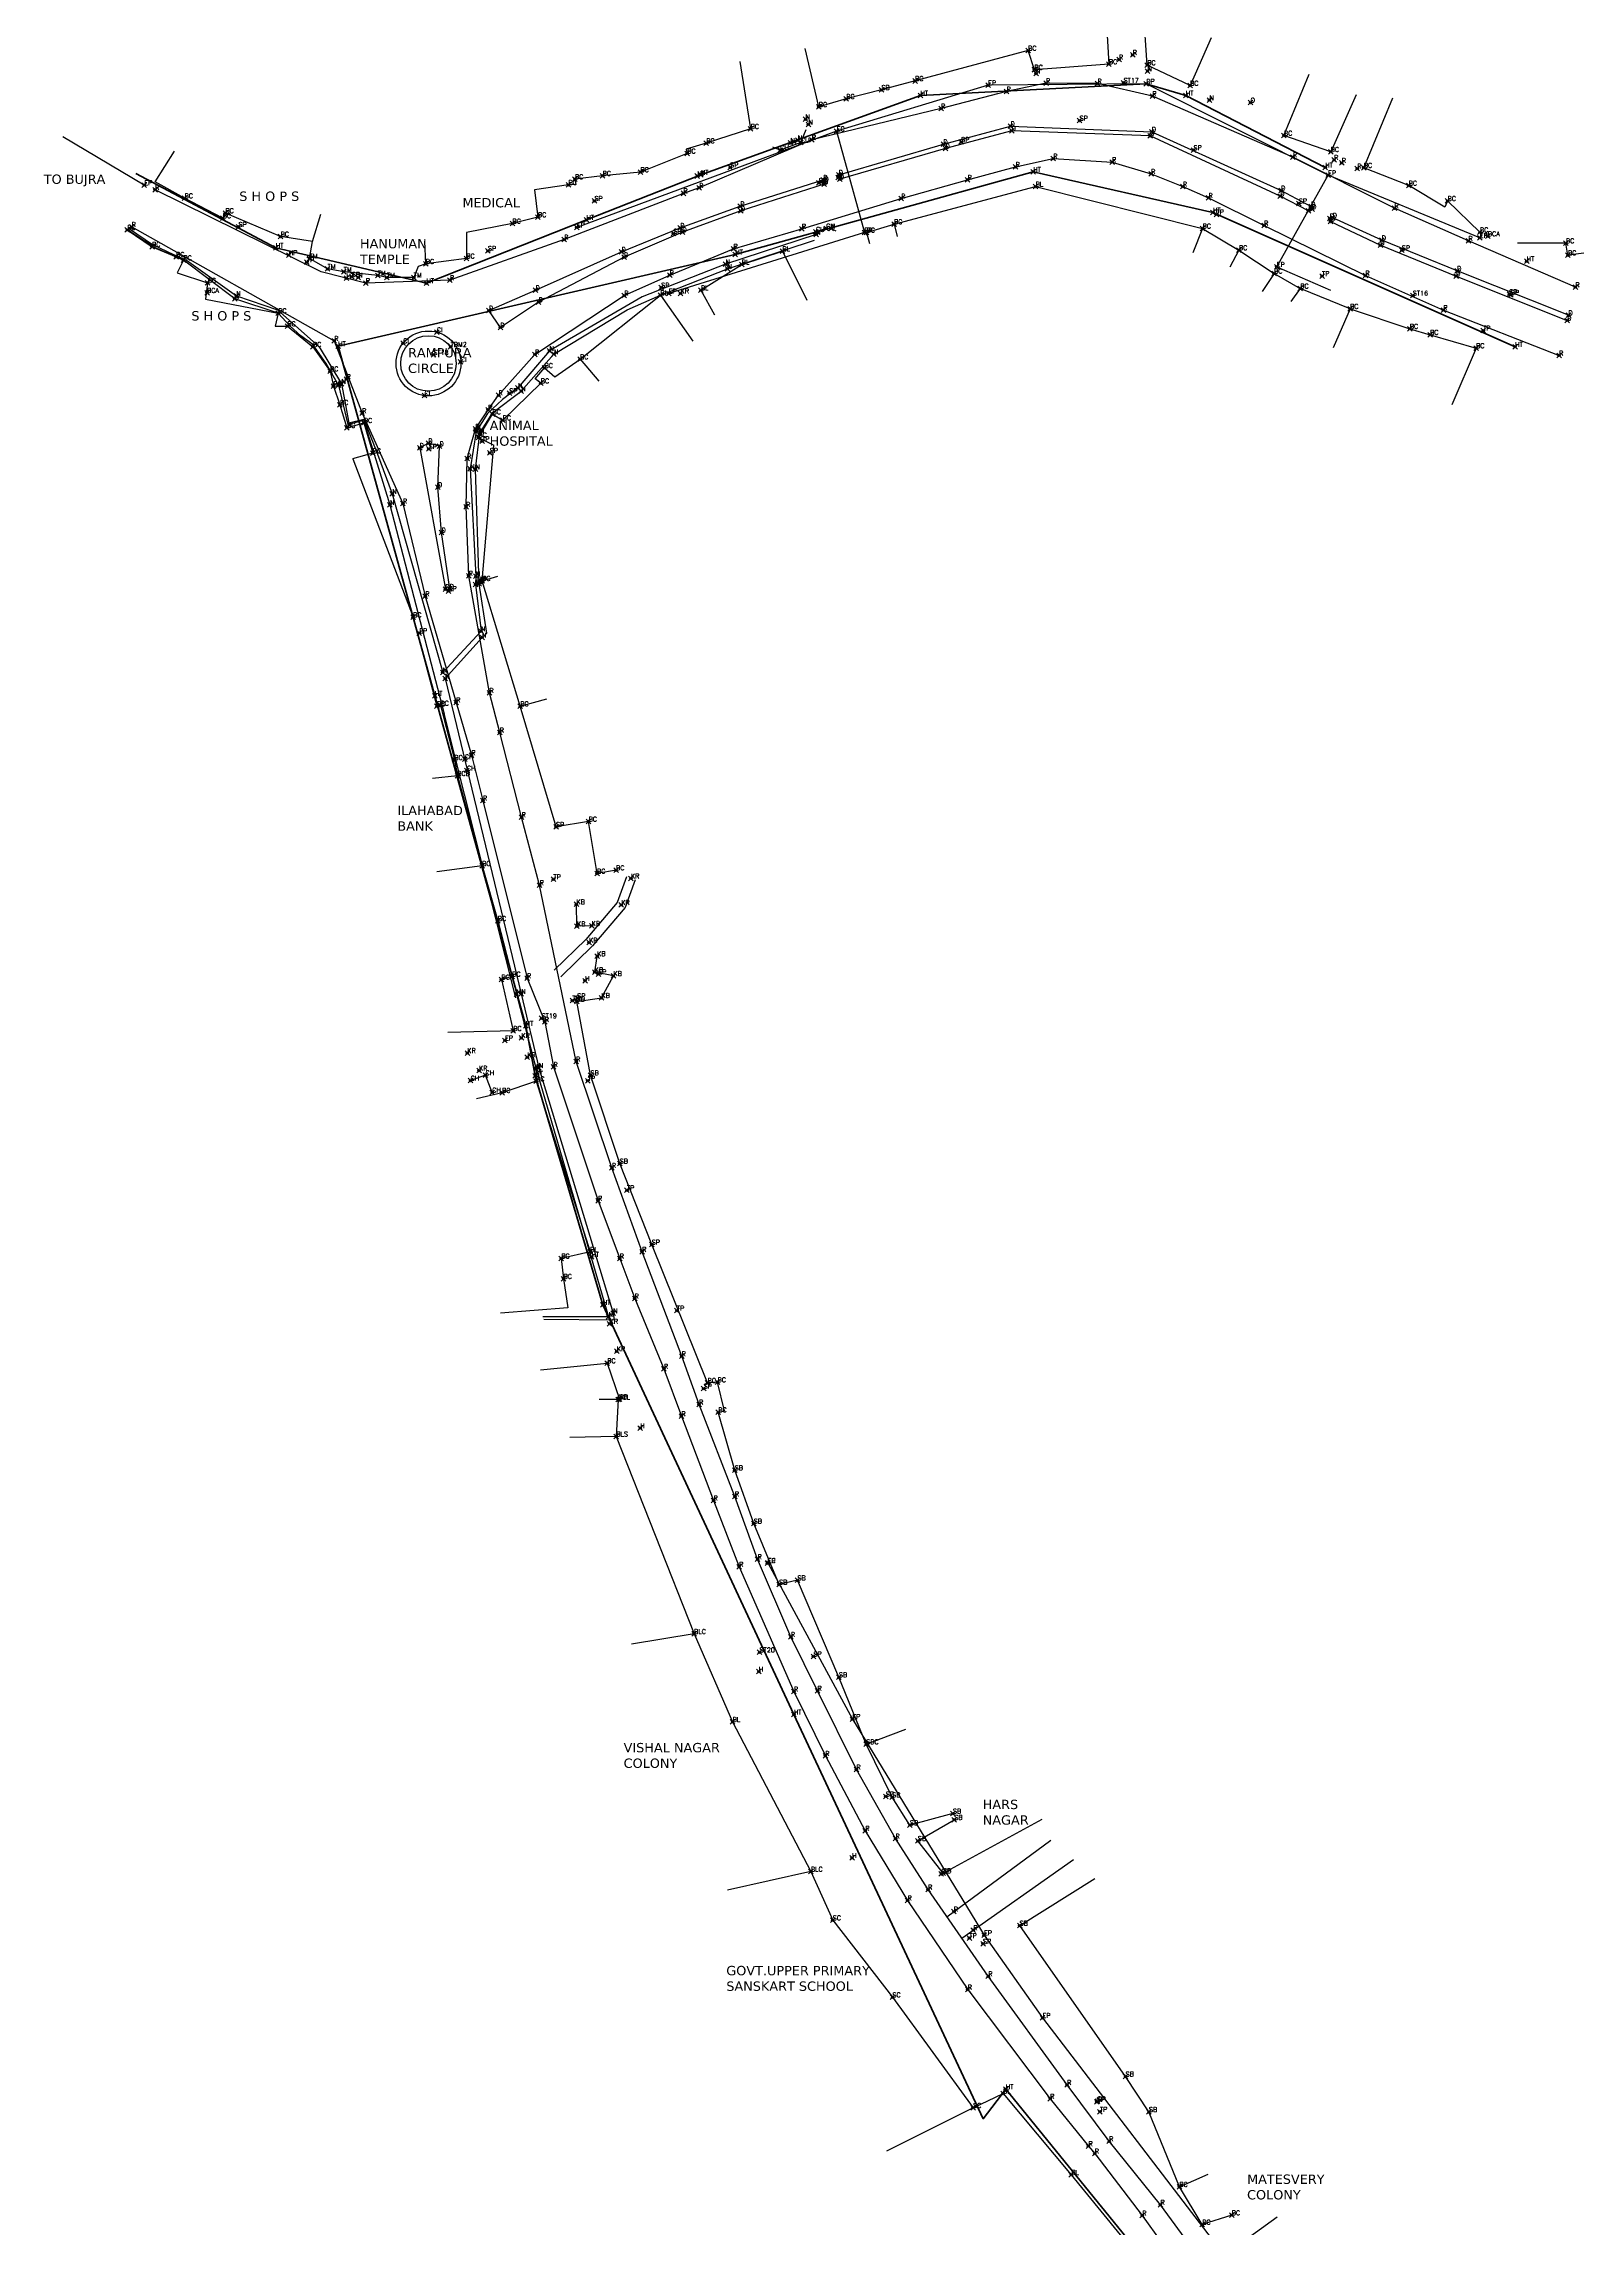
# Model space of a CAD drawing. Extents: x -8268 to 23638, y -6524 to 6806.
# Drawn here: x -2514.1 to -2185.1, y 5753.6 to 6221.4 of the extents above; entities that cross this region are included whole.
import ezdxf

# ---------------------------------------------------------------- set-up
doc = ezdxf.new("R2010")
doc.units = 0
doc.header["$MEASUREMENT"] = 0
doc.header["$PDMODE"] = 35
doc.header["$PDSIZE"] = 0.5
for name, pattern in [('ACAD_ISO14W100', [24, 12, -3, 0, -3, 0, -3, 0, -3]), ('DASHED', [0.75, 0.5, -0.25]), ('DOT2', [0.125, 0, -0.125])]:
    doc.linetypes.add(name, pattern=pattern)
for name, color, linetype in [('2', 1, 'Continuous'), ('Contour', 3, 'DOT2'), ('DP', 7, 'Continuous')]:
    doc.layers.add(name, color=color, linetype=linetype)
for name, color, linetype, lineweight in [('DIVIDER', 1, 'Continuous', 30), ('DRG', 6, 'Continuous', 30), ('EP', 5, 'Continuous', 30), ('H-T-LINE', 1, 'ACAD_ISO14W100', 40), ('KATCHA RASTA', 50, 'Continuous', 30), ('NALA', 4, 'Continuous', 30), ('ROAD', 9, 'Continuous', 30), ('S-B', 240, 'DASHED', 30), ('TEXT', 7, 'Continuous', 30)]:
    doc.layers.add(name, color=color, linetype=linetype, lineweight=lineweight)
doc.styles.get("Standard").update_dxf_attribs({"font": 'simplex.shx'})

msp = doc.modelspace()

# ---------------------------------------------------------------- linework, layer by layer
for p in [(-2303.32, 6219.975), (-2286.057, 6217.083), (-2283.875, 6218.043), (-2280.924, 6219.04), (-2327.534, 6213.458), (-2311.909, 6212.564), (-2301.992, 6215.881), (-2301.964, 6215.891), (-2301.644, 6215.051), (-2299.495, 6212.985), (-2288.471, 6212.888), (-2282.884, 6213.086), (-2282.884, 6213.086), (-2278.045, 6212.863), (-2277.819, 6216.868), (-2277.774, 6215.569), (-2268.654, 6212.466), (-2348.156, 6207.891), (-2342.27, 6209.607), (-2334.74, 6211.54), (-2326.39, 6210.365), (-2307.939, 6211.181), (-2276.729, 6210.232), (-2269.563, 6210.335), (-2264.509, 6209.379), (-2255.708, 6208.847), (-2362.746, 6203.226), (-2350.989, 6205.276), (-2350.362, 6204.169), (-2321.962, 6207.563), (-2307.091, 6203.8), (-2292.308, 6204.973), (-2372.23, 6200.116), (-2356.391, 6198.647), (-2354.224, 6200.215), (-2353.41, 6200.443), (-2352.651, 6200.786), (-2351.964, 6200.261), (-2349.649, 6200.887), (-2344.329, 6202.7), (-2321.465, 6199.912), (-2321.014, 6199.017), (-2317.648, 6200.398), (-2306.847, 6202.809), (-2277.224, 6201.714), (-2276.841, 6202.594), (-2267.917, 6198.678), (-2248.571, 6201.77), (-2238.549, 6198.298), (-2386.331, 6193.962), (-2376.304, 6197.948), (-2367.114, 6194.97), (-2306.005, 6195.042), (-2302.23, 6194.014), (-2297.936, 6196.838), (-2285.372, 6196.103), (-2276.996, 6193.587), (-2246.64, 6197.157), (-2239.719, 6194.957), (-2237.811, 6196.561), (-2236.174, 6195.921), (-2232.858, 6194.712), (-2231.471, 6194.89), (-2492.553, 6191.186), (-2490.244, 6190.17), (-2401.742, 6191.205), (-2400.361, 6192.451), (-2394.443, 6193.166), (-2377.135, 6189.402), (-2374.174, 6193.114), (-2373.752, 6190.588), (-2373.393, 6193.385), (-2348.135, 6191.637), (-2347.179, 6192.296), (-2347.032, 6191.334), (-2346.926, 6191.913), (-2343.977, 6192.776), (-2343.86, 6193.339), (-2343.63, 6192.406), (-2316.282, 6192.304), (-2301.721, 6190.854), (-2270.191, 6190.841), (-2249.169, 6190.028), (-2239.107, 6193.267), (-2221.856, 6191.063), (-2483.94, 6188.355), (-2475.186, 6185.189), (-2408.287, 6184.318), (-2396.172, 6187.786), (-2364.952, 6186.653), (-2364.846, 6185.627), (-2330.506, 6188.302), (-2264.703, 6188.448), (-2263.758, 6185.332), (-2263.002, 6184.904), (-2249.342, 6188.818), (-2245.378, 6187.241), (-2243.329, 6185.686), (-2242.739, 6186.552), (-2242.542, 6186.031), (-2224.889, 6186.224), (-2213.529, 6187.766), (-2496.204, 6181.56), (-2495.259, 6182.222), (-2475.753, 6184.078), (-2472.398, 6182.234), (-2463.368, 6180.147), (-2413.733, 6182.911), (-2399.97, 6182.112), (-2397.883, 6183.711), (-2379.258, 6180.771), (-2377.799, 6181.991), (-2377.333, 6181.095), (-2351.781, 6181.824), (-2348.752, 6181.172), (-2348.708, 6180.587), (-2346.566, 6181.9), (-2345.527, 6181.898), (-2338.385, 6181.023), (-2337.901, 6181.003), (-2332.044, 6182.833), (-2265.989, 6181.895), (-2252.814, 6182.523), (-2238.739, 6184.034), (-2238.595, 6183.362), (-2238.107, 6184.175), (-2206.643, 6179.889), (-2206.616, 6181.053), (-2204.911, 6180.222), (-2490.906, 6177.977), (-2485.752, 6175.792), (-2484.176, 6175.099), (-2464.399, 6177.723), (-2461.63, 6176.189), (-2457.182, 6175.444), (-2423.604, 6175.465), (-2418.98, 6177.081), (-2402.652, 6179.495), (-2390.372, 6176.89), (-2389.826, 6175.705), (-2366.407, 6177.547), (-2366.022, 6176.338), (-2355.925, 6176.991), (-2258.21, 6177.26), (-2227.914, 6178.296), (-2227.623, 6179.364), (-2223.313, 6177.201), (-2209.053, 6179.215), (-2196.594, 6174.87), (-2188.201, 6178.72), (-2187.759, 6176.128), (-2479.003, 6170.247), (-2457.766, 6174.64), (-2453.33, 6173.219), (-2449.871, 6172.625), (-2449.27, 6171.213), (-2448.122, 6171.533), (-2446.75, 6171.392), (-2445.122, 6170.19), (-2442.588, 6171.817), (-2440.597, 6171.375), (-2434.876, 6171.365), (-2432.287, 6174.304), (-2427.127, 6170.834), (-2380.063, 6171.886), (-2368.109, 6174.206), (-2367.716, 6173.24), (-2364.654, 6174.166), (-2250.674, 6172.238), (-2250.107, 6173.665), (-2240.404, 6171.688), (-2231.112, 6171.791), (-2211.701, 6171.685), (-2211.471, 6172.791), (-2479.119, 6168.117), (-2473.204, 6166.824), (-2472.841, 6167.442), (-2432.143, 6170.133), (-2408.789, 6168.691), (-2408.132, 6166.115), (-2389.793, 6167.511), (-2382.06, 6167.561), (-2381.888, 6169.246), (-2380.278, 6167.956), (-2377.725, 6167.986), (-2373.384, 6168.651), (-2245.078, 6169.039), (-2220.95, 6167.519), (-2220.95, 6167.519), (-2200.303, 6167.792), (-2199.96, 6167.668), (-2186.155, 6169.315), (-2463.861, 6163.741), (-2461.926, 6160.98), (-2418.778, 6164.306), (-2234.393, 6164.697), (-2214.431, 6164.403), (-2187.911, 6162.192), (-2187.636, 6163.281), (-2456.445, 6156.532), (-2451.88, 6157.824), (-2451.061, 6156.681), (-2437.152, 6157.302), (-2429.906, 6159.68), (-2426.983, 6156.523), (-2416.312, 6160.679), (-2221.627, 6160.418), (-2217.272, 6159.122), (-2207.418, 6156.268), (-2205.91, 6160.006), (-2199.068, 6156.538), (-2430.664, 6154.844), (-2424.823, 6153.304), (-2408.935, 6154.923), (-2406.873, 6152.008), (-2405.804, 6155.676), (-2404.849, 6154.964), (-2399.265, 6153.855), (-2189.653, 6154.682), (-2452.785, 6151.293), (-2452.077, 6148.114), (-2451.011, 6148.336), (-2450.338, 6148.616), (-2449.278, 6149.637), (-2412.575, 6147.742), (-2411.836, 6147.067), (-2407.679, 6148.728), (-2450.658, 6144.092), (-2445.904, 6142.304), (-2432.573, 6146.084), (-2418.955, 6143.068), (-2416.709, 6146.15), (-2414.393, 6146.584), (-2449.17, 6139.204), (-2445.551, 6140.263), (-2421.667, 6138.958), (-2421.512, 6138.424), (-2420.704, 6138.041), (-2418.011, 6142.078), (-2415.818, 6140.798), (-2443.647, 6133.753), (-2433.585, 6134.87), (-2431.741, 6135.877), (-2431.657, 6134.664), (-2429.345, 6135.273), (-2421.027, 6137.141), (-2420.235, 6136.314), (-2418.585, 6133.81), (-2423.429, 6132.615), (-2422.792, 6130.394), (-2421.659, 6130.318), (-2439.469, 6125.045), (-2429.682, 6126.51), (-2439.957, 6122.728), (-2437.177, 6122.959), (-2423.649, 6122.26), (-2428.909, 6116.796), (-2427.154, 6104.704), (-2423.106, 6107.516), (-2421.636, 6105.665), (-2421.567, 6107.397), (-2420.884, 6105.81), (-2420.742, 6106.182), (-2420.216, 6106.453), (-2432.395, 6103.13), (-2428.081, 6104.616), (-2427.443, 6104.242), (-2435.009, 6098.622), (-2420.469, 6095.618), (-2433.688, 6095.218), (-2420.254, 6094.3), (-2428.659, 6086.805), (-2430.353, 6081.771), (-2428.137, 6085.47), (-2418.653, 6082.438), (-2429.897, 6079.563), (-2429.162, 6079.71), (-2425.788, 6080.391), (-2412.06, 6079.562), (-2416.45, 6073.946), (-2426.172, 6068.062), (-2423.921, 6068.233), (-2422.536, 6069.103), (-2425.531, 6064.661), (-2423.477, 6065.81), (-2420.042, 6059.359), (-2411.786, 6055.832), (-2404.402, 6053.718), (-2397.423, 6054.884), (-2420.218, 6045.372), (-2391.553, 6044.454), (-2407.916, 6041.264), (-2404.96, 6042.512), (-2395.622, 6043.725), (-2388.379, 6042.705), (-2400.042, 6037.16), (-2390.453, 6037.007), (-2416.879, 6033.579), (-2399.917, 6032.446), (-2396.774, 6032.542), (-2397.32, 6028.937), (-2395.595, 6026.056), (-2416.087, 6021.043), (-2413.79, 6021.696), (-2410.615, 6021.341), (-2398.185, 6020.782), (-2396.133, 6022.644), (-2395.343, 6022.195), (-2392.112, 6021.798), (-2412.894, 6017.875), (-2411.835, 6017.99), (-2400.894, 6016.518), (-2399.946, 6016.334), (-2399.852, 6017.015), (-2394.666, 6017.112), (-2410.905, 6011.125), (-2407.494, 6012.751), (-2406.818, 6011.99), (-2415.334, 6008.011), (-2413.548, 6010.048), (-2411.81, 6008.548), (-2423.392, 6005.307), (-2410.561, 6004.394), (-2408.664, 6001.878), (-2408.108, 6002.16), (-2404.935, 6002.356), (-2400.089, 6003.487), (-2422.683, 5999.403), (-2420.889, 6001.526), (-2419.496, 6000.564), (-2408.839, 6000.395), (-2408.666, 5999.245), (-2397.602, 5999.359), (-2397.013, 6000.554), (-2418.059, 5996.881), (-2415.971, 5996.808), (-2392.448, 5980.698), (-2390.768, 5981.649), (-2395.415, 5973.669), (-2389.238, 5975.929), (-2403.274, 5961.319), (-2397.094, 5962.727), (-2396.793, 5961.648), (-2390.765, 5961.29), (-2385.986, 5962.762), (-2383.909, 5964.278), (-2402.805, 5956.969), (-2394.38, 5951.363), (-2387.565, 5952.742), (-2393.147, 5948.822), (-2392.933, 5947.328), (-2392.174, 5949.583), (-2378.511, 5950.16), (-2391.401, 5941.455), (-2393.445, 5938.915), (-2381.306, 5937.686), (-2377.497, 5940.395), (-2372.797, 5933.453), (-2371.962, 5934.653), (-2369.82, 5934.819), (-2391.085, 5931.117), (-2390.805, 5931.167), (-2377.56, 5927.539), (-2373.781, 5930.027), (-2369.684, 5928.374), (-2391.496, 5923.196), (-2386.384, 5924.98), (-2366.134, 5915.97), (-2370.675, 5909.491), (-2366.119, 5910.355), (-2362.077, 5904.556), (-2365.198, 5895.298), (-2361.252, 5896.947), (-2359.133, 5896.045), (-2359.081, 5896.129), (-2356.645, 5891.462), (-2352.707, 5892.395), (-2374.854, 5880.907), (-2354.12, 5880.26), (-2360.816, 5876.963), (-2349.293, 5876.092), (-2360.986, 5872.825), (-2343.836, 5871.633), (-2353.462, 5868.549), (-2348.422, 5868.746), (-2366.598, 5862.075), (-2353.475, 5863.667), (-2340.964, 5862.682), (-2337.997, 5857.286), (-2346.74, 5854.808), (-2340.082, 5851.838), (-2333.803, 5846.102), (-2332.433, 5845.922), (-2338.186, 5838.752), (-2328.623, 5839.957), (-2319.43, 5842.444), (-2319.134, 5841.122), (-2331.717, 5837.072), (-2326.934, 5836.565), (-2349.835, 5830.002), (-2341.024, 5832.945), (-2321.928, 5829.529), (-2321.525, 5829.665), (-2324.752, 5826.139), (-2345.159, 5819.591), (-2329.15, 5823.83), (-2319.236, 5821.437), (-2315.917, 5815.784), (-2315.077, 5817.484), (-2312.769, 5816.364), (-2305.134, 5818.441), (-2312.983, 5814.566), (-2311.86, 5807.61), (-2332.366, 5803.085), (-2316.25, 5804.744), (-2300.243, 5798.683), (-2308.708, 5782.486), (-2308.109, 5783.44), (-2294.995, 5784.315), (-2282.45, 5786.15), (-2315.101, 5779.427), (-2298.61, 5781.379), (-2288.65, 5780.691), (-2288.477, 5780.813), (-2287.964, 5778.575), (-2277.457, 5778.537), (-2290.413, 5771.237), (-2289.051, 5769.621), (-2285.98, 5772.273), (-2294.086, 5765.093), (-2274.997, 5758.677), (-2270.951, 5762.535), (-2278.883, 5756.356), (-2266.043, 5754.419), (-2259.741, 5756.441)]:
    msp.add_point(p)
at = {"layer": 'Contour', "linetype": 'Continuous'}
for radius in [6.945, 5.945]:
    msp.add_circle((-2431.719, 6152.976), radius, dxfattribs=at)
at = {"layer": 'DIVIDER', "linetype": 'Continuous'}
for points in [[(-2242.739, 6186.552), (-2242.542, 6186.031), (-2243.329, 6185.686), (-2249.342, 6188.818), (-2277.224, 6201.714), (-2306.847, 6202.809), (-2321.014, 6199.017), (-2343.63, 6192.406), (-2343.977, 6192.776), (-2343.86, 6193.339), (-2321.465, 6199.912), (-2307.091, 6203.8), (-2276.841, 6202.594), (-2249.169, 6190.028), (-2242.739, 6186.552)], [(-2347.179, 6192.296), (-2346.926, 6191.913), (-2347.032, 6191.334), (-2364.846, 6185.627), (-2377.333, 6181.095), (-2389.826, 6175.705), (-2408.132, 6166.115), (-2416.312, 6160.679), (-2418.778, 6164.306), (-2408.789, 6168.691), (-2390.372, 6176.89), (-2377.799, 6181.991), (-2364.952, 6186.653), (-2347.179, 6192.296)], [(-2187.636, 6163.281), (-2211.471, 6172.791), (-2227.623, 6179.364), (-2238.107, 6184.175), (-2238.739, 6184.034), (-2238.595, 6183.362), (-2227.914, 6178.296), (-2211.701, 6171.685), (-2187.911, 6162.192)], [(-2429.345, 6135.273), (-2431.741, 6135.877), (-2433.585, 6134.87), (-2428.081, 6104.616), (-2427.154, 6104.704), (-2428.909, 6116.796), (-2429.682, 6126.51), (-2429.345, 6135.273)]]:
    msp.add_lwpolyline(points, dxfattribs=at)
at = {"layer": 'DP', "linetype": 'Continuous'}
for p, q in [((-2356.391, 6198.647), (-2358.009, 6199.27)), ((-2351.964, 6200.261), (-2356.391, 6198.647)), ((-2351.964, 6200.261), (-2350.877, 6203.095)), ((-2348.752, 6181.172), (-2349.276, 6180.332)), ((-2346.566, 6181.9), (-2348.752, 6181.172)), ((-2346.566, 6181.9), (-2345.527, 6181.898)), ((-2345.527, 6181.898), (-2344.498, 6181.355))]:
    msp.add_line(p, q, dxfattribs=at)
at = {"layer": 'DRG', "linetype": 'Continuous'}
for p, q in [((-2286.705, 6228.096), (-2286.057, 6217.083)), ((-2277.819, 6216.868), (-2278.649, 6228.578)), ((-2264.161, 6222.714), (-2268.654, 6212.466)), ((-2365.02, 6217.615), (-2362.746, 6203.226)), ((-2348.156, 6207.891), (-2351.036, 6220.41)), ((-2303.32, 6219.975), (-2327.534, 6213.458)), ((-2301.992, 6215.881), (-2303.32, 6219.975)), ((-2327.534, 6213.458), (-2334.74, 6211.54)), ((-2286.057, 6217.083), (-2301.992, 6215.881)), ((-2268.654, 6212.466), (-2277.819, 6216.868)), ((-2248.571, 6201.77), (-2243.138, 6214.925)), ((-2342.27, 6209.607), (-2348.156, 6207.891)), ((-2334.74, 6211.54), (-2342.27, 6209.607)), ((-2233.069, 6210.47), (-2238.549, 6198.298)), ((-2231.471, 6194.89), (-2225.221, 6209.835)), ((-2372.23, 6200.116), (-2376.534, 6198.827)), ((-2376.534, 6198.827), (-2376.304, 6197.948)), ((-2362.746, 6203.226), (-2372.23, 6200.116)), ((-2238.549, 6198.298), (-2248.571, 6201.77)), ((-2490.196, 6191.87), (-2486.124, 6198.417)), ((-2376.304, 6197.948), (-2386.331, 6193.962)), ((-2221.856, 6191.063), (-2231.471, 6194.89)), ((-2483.94, 6188.355), (-2490.196, 6191.87)), ((-2401.742, 6191.205), (-2409.011, 6190.127)), ((-2409.011, 6190.127), (-2408.287, 6184.318)), ((-2400.166, 6191.26), (-2401.742, 6191.205)), ((-2394.443, 6193.166), (-2400.361, 6192.451)), ((-2400.361, 6192.451), (-2400.166, 6191.26)), ((-2386.331, 6193.962), (-2394.443, 6193.166)), ((-2214.089, 6186.455), (-2221.856, 6191.063)), ((-2475.753, 6184.078), (-2483.94, 6188.355)), ((-2475.186, 6185.189), (-2475.753, 6184.078)), ((-2463.368, 6180.147), (-2475.186, 6185.189)), ((-2456.545, 6179.08), (-2454.772, 6184.974)), ((-2213.529, 6187.766), (-2214.089, 6186.455)), ((-2206.616, 6181.053), (-2213.529, 6187.766)), ((-2496.204, 6181.56), (-2490.906, 6177.977)), ((-2456.545, 6179.08), (-2463.368, 6180.147)), ((-2423.553, 6181.03), (-2423.604, 6175.465)), ((-2413.733, 6182.911), (-2423.553, 6181.03)), ((-2408.287, 6184.318), (-2413.733, 6182.911)), ((-2337.901, 6181.003), (-2332.044, 6182.833)), ((-2337.901, 6181.003), (-2337.281, 6178.664)), ((-2332.044, 6182.833), (-2331.337, 6180.152)), ((-2265.989, 6181.895), (-2268.048, 6176.672)), ((-2265.989, 6181.895), (-2258.21, 6177.26)), ((-2490.906, 6177.977), (-2485.752, 6175.792)), ((-2485.752, 6175.792), (-2484.176, 6175.099)), ((-2457.182, 6175.444), (-2456.545, 6179.08)), ((-2453.33, 6173.219), (-2457.182, 6175.444)), ((-2432.287, 6174.304), (-2432.473, 6179.162)), ((-2423.604, 6175.465), (-2432.287, 6174.304)), ((-2364.654, 6174.166), (-2355.925, 6176.991)), ((-2355.925, 6176.991), (-2350.744, 6166.511)), ((-2258.21, 6177.26), (-2260.131, 6173.596)), ((-2188.201, 6178.72), (-2198.549, 6178.72)), ((-2187.759, 6176.128), (-2188.201, 6178.72)), ((-2184.346, 6176.57), (-2187.759, 6176.128)), ((-2484.176, 6175.099), (-2485.545, 6172.379)), ((-2485.545, 6172.379), (-2479.003, 6170.247)), ((-2449.871, 6172.625), (-2453.33, 6173.219)), ((-2442.588, 6171.817), (-2449.871, 6172.625)), ((-2440.597, 6171.375), (-2442.588, 6171.817)), ((-2434.876, 6171.365), (-2440.597, 6171.375)), ((-2433.923, 6173.755), (-2434.876, 6171.365)), ((-2432.287, 6174.304), (-2433.923, 6173.755)), ((-2373.384, 6168.651), (-2364.654, 6174.166)), ((-2250.674, 6172.238), (-2253.242, 6168.361)), ((-2250.674, 6172.238), (-2245.078, 6169.039)), ((-2479.003, 6170.247), (-2479.451, 6166.733)), ((-2479.451, 6166.733), (-2463.861, 6163.741)), ((-2399.265, 6153.855), (-2382.06, 6167.561)), ((-2382.06, 6167.561), (-2375.099, 6157.776)), ((-2373.384, 6168.651), (-2370.465, 6163.399)), ((-2245.078, 6169.039), (-2247.109, 6166.221)), ((-2463.861, 6163.741), (-2464.556, 6160.986)), ((-2234.393, 6164.697), (-2238, 6156.333)), ((-2234.393, 6164.697), (-2221.627, 6160.418)), ((-2464.556, 6160.986), (-2461.926, 6160.98)), ((-2461.926, 6160.98), (-2456.445, 6156.532)), ((-2221.627, 6160.418), (-2217.272, 6159.122)), ((-2217.272, 6159.122), (-2207.418, 6156.268)), ((-2456.445, 6156.532), (-2452.785, 6151.293)), ((-2408.845, 6149.65), (-2406.873, 6152.008)), ((-2406.873, 6152.008), (-2404.634, 6150.106)), ((-2404.634, 6150.106), (-2399.265, 6153.855)), ((-2399.265, 6153.855), (-2395.248, 6149.168)), ((-2207.418, 6156.268), (-2212.639, 6144.075)), ((-2452.785, 6151.293), (-2452.077, 6148.114)), ((-2452.077, 6148.114), (-2450.658, 6144.092)), ((-2415.818, 6140.798), (-2407.679, 6148.728)), ((-2450.658, 6144.092), (-2449.17, 6139.204)), ((-2449.17, 6139.204), (-2445.551, 6140.263)), ((-2445.551, 6140.263), (-2443.647, 6133.753)), ((-2421.027, 6137.141), (-2418.011, 6142.078)), ((-2443.647, 6133.753), (-2447.965, 6132.529)), ((-2421.027, 6137.141), (-2417.686, 6135.502)), ((-2447.909, 6132.534), (-2435.009, 6098.622)), ((-2435.009, 6098.622), (-2429.897, 6079.563)), ((-2429.897, 6079.563), (-2429.162, 6079.71)), ((-2429.162, 6079.71), (-2426.172, 6068.062)), ((-2426.172, 6068.062), (-2425.531, 6064.661)), ((-2425.531, 6064.661), (-2430.875, 6064.085)), ((-2425.531, 6064.661), (-2420.218, 6045.372)), ((-2420.218, 6045.372), (-2429.937, 6044.11)), ((-2420.218, 6045.372), (-2416.879, 6033.579)), ((-2416.879, 6033.579), (-2413.79, 6021.696)), ((-2413.79, 6021.696), (-2416.087, 6021.043)), ((-2416.087, 6021.043), (-2413.548, 6010.048)), ((-2413.548, 6010.048), (-2427.592, 6009.725)), ((-2419.496, 6000.564), (-2422.683, 5999.403)), ((-2418.059, 5996.881), (-2419.496, 6000.564)), ((-2408.666, 5999.245), (-2415.971, 5996.808)), ((-2408.666, 5999.245), (-2397.094, 5962.727)), ((-2415.971, 5996.808), (-2421.423, 5995.484)), ((-2397.094, 5962.727), (-2403.274, 5961.319)), ((-2403.274, 5961.319), (-2402.805, 5956.969)), ((-2402.805, 5956.969), (-2401.867, 5950.724)), ((-2401.867, 5950.724), (-2416.287, 5949.567)), ((-2407.741, 5937.487), (-2393.445, 5938.915)), ((-2393.445, 5938.915), (-2390.805, 5931.167)), ((-2391.085, 5931.117), (-2395.143, 5931.118)), ((-2391.085, 5931.117), (-2390.805, 5931.167)), ((-2391.496, 5923.196), (-2401.443, 5922.954)), ((-2391.496, 5923.196), (-2374.854, 5880.907)), ((-2374.854, 5880.907), (-2388.255, 5878.706)), ((-2374.854, 5880.907), (-2366.598, 5862.075)), ((-2366.598, 5862.075), (-2349.835, 5830.002)), ((-2337.997, 5857.286), (-2329.516, 5860.48)), ((-2332.433, 5845.922), (-2337.997, 5857.286)), ((-2349.835, 5830.002), (-2367.712, 5826.038)), ((-2349.835, 5830.002), (-2345.159, 5819.591)), ((-2345.159, 5819.591), (-2332.366, 5803.085)), ((-2332.366, 5803.085), (-2315.101, 5779.427)), ((-2315.101, 5779.427), (-2308.708, 5782.486)), ((-2308.708, 5782.486), (-2294.086, 5765.093)), ((-2315.101, 5779.427), (-2333.686, 5770.166)), ((-2294.086, 5765.093), (-2280.803, 5748.743)), ((-2270.951, 5762.535), (-2264.818, 5765.241)), ((-2266.043, 5754.419), (-2270.951, 5762.535)), ((-2259.741, 5756.441), (-2266.043, 5754.419))]:
    msp.add_line(p, q, dxfattribs=at)
at = {"layer": 'EP', "linetype": 'Continuous'}
for points in [[(-2206.643, 6179.889), (-2239.107, 6193.267), (-2278.045, 6212.863), (-2311.909, 6212.564), (-2344.329, 6202.7), (-2338.385, 6181.023), (-2380.278, 6167.956)], [(-2492.553, 6191.186), (-2509.97, 6201.51)], [(-2344.329, 6202.7), (-2399.97, 6182.112)], [(-2250.107, 6173.665), (-2239.107, 6193.267)], [(-2250.107, 6173.665), (-2238.619, 6168.701)], [(-2359.081, 5896.129), (-2340.964, 5862.682), (-2312.769, 5816.364), (-2300.243, 5798.683), (-2261.392, 5747.899), (-2249.989, 5756.055)]]:
    msp.add_lwpolyline(points, dxfattribs=at)
at = {"layer": 'H-T-LINE', "linetype": 'Continuous'}
for points in [[(-2239.719, 6194.957), (-2269.563, 6210.335), (-2278.045, 6212.863), (-2326.39, 6210.365), (-2373.393, 6193.385), (-2397.883, 6183.711), (-2432.143, 6170.133), (-2464.399, 6177.723), (-2494.384, 6193.627)], [(-2199.068, 6156.538), (-2263.758, 6185.332), (-2302.23, 6194.014), (-2366.022, 6176.338), (-2451.061, 6156.681), (-2430.353, 6081.771), (-2410.905, 6011.125), (-2408.839, 6000.395), (-2394.38, 5951.363), (-2353.475, 5863.667), (-2312.942, 5777.064), (-2308.109, 5783.44), (-2274.288, 5741.787)]]:
    msp.add_lwpolyline(points, dxfattribs=at)
at = {"layer": 'KATCHA RASTA', "linetype": 'Continuous'}
for points in [[(-2389.319, 6043.047), (-2391.331, 6037.518), (-2398.051, 6029.622), (-2404.803, 6023.068)], [(-2387.439, 6042.363), (-2389.575, 6036.496), (-2396.589, 6028.253), (-2403.41, 6021.632)]]:
    msp.add_lwpolyline(points, dxfattribs=at)
at = {"layer": 'NALA', "linetype": 'Continuous'}
for p, q in [((-2492.508, 6179.124), (-2495.897, 6181.402)), ((-2495.75, 6181.822), (-2490.824, 6178.465)), ((-2348.708, 6180.587), (-2368.109, 6174.206)), ((-2490.523, 6177.906), (-2492.508, 6179.124)), ((-2490.824, 6178.465), (-2486.278, 6176.306)), ((-2484.176, 6175.099), (-2490.523, 6177.906)), ((-2486.278, 6176.306), (-2483.538, 6175.114)), ((-2367.716, 6173.24), (-2349.061, 6179.373)), ((-2473.204, 6166.824), (-2484.176, 6175.099)), ((-2483.538, 6175.114), (-2472.841, 6167.442)), ((-2368.109, 6174.206), (-2385.983, 6167.212)), ((-2382.06, 6167.561), (-2367.716, 6173.24)), ((-2463.861, 6163.741), (-2473.204, 6166.824)), ((-2472.841, 6167.442), (-2464.035, 6164.438)), ((-2385.983, 6167.212), (-2405.804, 6155.676)), ((-2389.201, 6164.47), (-2382.06, 6167.561)), ((-2464.035, 6164.438), (-2455.131, 6156.558)), ((-2461.352, 6160.928), (-2463.861, 6163.741)), ((-2404.849, 6154.964), (-2389.201, 6164.47)), ((-2459.011, 6158.852), (-2461.352, 6160.928)), ((-2456.469, 6157.042), (-2459.011, 6158.852)), ((-2453.603, 6152.976), (-2456.469, 6157.042)), ((-2455.131, 6156.558), (-2450.338, 6148.616)), ((-2451.011, 6148.336), (-2453.603, 6152.976)), ((-2405.804, 6155.676), (-2412.575, 6147.742)), ((-2411.836, 6147.067), (-2404.849, 6154.964)), ((-2451.011, 6148.336), (-2448.985, 6139.892)), ((-2450.338, 6148.616), (-2448.77, 6140.283)), ((-2412.575, 6147.742), (-2415.875, 6145.238)), ((-2415.875, 6145.238), (-2419.102, 6142.263)), ((-2417.946, 6142.487), (-2411.836, 6147.067)), ((-2448.985, 6139.892), (-2445.657, 6140.823)), ((-2448.77, 6140.283), (-2445.581, 6141.056)), ((-2445.657, 6140.823), (-2443.644, 6134.506)), ((-2445.581, 6141.056), (-2442.649, 6133.579)), ((-2421.512, 6138.424), (-2422.792, 6130.394)), ((-2421.659, 6130.318), (-2420.704, 6138.041)), ((-2419.102, 6142.263), (-2421.512, 6138.424)), ((-2420.704, 6138.041), (-2417.946, 6142.487)), ((-2443.644, 6134.506), (-2439.957, 6122.728)), ((-2442.649, 6133.579), (-2439.469, 6125.045)), ((-2422.792, 6130.394), (-2421.567, 6107.397)), ((-2420.884, 6105.81), (-2421.659, 6130.318)), ((-2439.469, 6125.045), (-2428.659, 6086.805)), ((-2439.957, 6122.728), (-2428.353, 6077.942)), ((-2421.567, 6107.397), (-2421.636, 6105.665)), ((-2421.636, 6105.665), (-2420.469, 6095.618)), ((-2419.243, 6095.217), (-2420.884, 6105.81)), ((-2428.659, 6086.805), (-2420.469, 6095.618)), ((-2428.137, 6085.47), (-2420.254, 6094.3)), ((-2420.254, 6094.3), (-2419.237, 6095.212)), ((-2428.137, 6085.47), (-2411.835, 6017.99)), ((-2428.414, 6078.036), (-2413.049, 6017.135)), ((-2412.894, 6017.875), (-2408.664, 6001.878)), ((-2411.835, 6017.99), (-2408.108, 6002.16)), ((-2408.664, 6001.878), (-2393.147, 5948.822)), ((-2408.108, 6002.16), (-2392.174, 5949.583)), ((-2393.147, 5948.822), (-2407.24, 5948.806)), ((-2391.976, 5948.079), (-2407.016, 5948.211)), ((-2392.174, 5949.583), (-2391.976, 5948.079))]:
    msp.add_line(p, q, dxfattribs=at)
at = {"layer": 'ROAD', "linetype": 'Continuous'}
for p, q in [((-2320.721, 5820.345), (-2298.439, 5836.731)), ((-2317.529, 5815.758), (-2293.595, 5832.603))]:
    msp.add_line(p, q, dxfattribs=at)
for points in [[(-2186.155, 6169.315), (-2209.053, 6179.215), (-2224.889, 6186.224), (-2246.64, 6197.157), (-2276.729, 6210.232), (-2288.471, 6212.888), (-2299.495, 6212.985), (-2307.939, 6211.181), (-2321.962, 6207.563), (-2349.649, 6200.887), (-2373.752, 6190.588), (-2377.135, 6189.402), (-2402.652, 6179.495), (-2427.127, 6170.834), (-2445.122, 6170.19), (-2454.663, 6172.602), (-2490.244, 6190.17)], [(-2268.156, 5749.321), (-2274.997, 5758.677), (-2285.98, 5772.273), (-2294.995, 5784.315), (-2311.86, 5807.61), (-2324.752, 5826.139), (-2331.717, 5837.072), (-2340.082, 5851.838), (-2348.422, 5868.746), (-2354.12, 5880.26), (-2361.252, 5896.947), (-2366.119, 5910.355), (-2373.781, 5930.027), (-2377.497, 5940.395), (-2385.986, 5962.762), (-2392.448, 5980.698), (-2400.089, 6003.487), (-2407.916, 6041.264), (-2411.786, 6055.832), (-2416.45, 6073.946), (-2418.653, 6082.438), (-2423.106, 6107.516), (-2423.649, 6122.26), (-2423.429, 6132.615), (-2421.667, 6138.958), (-2418.955, 6143.068), (-2416.709, 6146.15), (-2408.935, 6154.923), (-2389.793, 6167.511), (-2380.063, 6171.886), (-2366.407, 6177.547), (-2351.781, 6181.824), (-2330.506, 6188.302), (-2316.282, 6192.304), (-2306.005, 6195.042), (-2297.936, 6196.838), (-2285.372, 6196.103), (-2276.996, 6193.587), (-2270.191, 6190.841), (-2264.703, 6188.448), (-2252.814, 6182.523), (-2231.112, 6171.791), (-2214.431, 6164.403), (-2189.653, 6154.682)], [(-2495.259, 6182.222), (-2451.88, 6157.824), (-2445.904, 6142.304), (-2437.177, 6122.959), (-2432.395, 6103.13), (-2425.788, 6080.391), (-2422.536, 6069.103), (-2420.042, 6059.359), (-2410.615, 6021.341), (-2406.818, 6011.99), (-2404.935, 6002.356), (-2395.415, 5973.669), (-2390.765, 5961.29), (-2387.565, 5952.742), (-2381.306, 5937.686), (-2377.56, 5927.539), (-2370.675, 5909.491), (-2365.198, 5895.298), (-2353.462, 5868.549), (-2346.74, 5854.808), (-2338.186, 5838.752), (-2329.15, 5823.83), (-2316.25, 5804.744), (-2298.61, 5781.379), (-2290.413, 5771.237), (-2289.051, 5769.621), (-2278.883, 5756.356), (-2262.069, 5732.923)]]:
    msp.add_lwpolyline(points, dxfattribs=at)
at = {"layer": 'S-B', "linetype": 'Continuous'}
for p, q in [((-2332.044, 6182.833), (-2301.721, 6190.854)), ((-2301.721, 6190.854), (-2265.989, 6181.895)), ((-2345.527, 6181.898), (-2345.527, 6181.898)), ((-2258.21, 6177.26), (-2250.674, 6172.238)), ((-2234.393, 6164.697), (-2245.078, 6169.039)), ((-2407.679, 6148.728), (-2408.845, 6149.65)), ((-2418.011, 6142.078), (-2415.818, 6140.798)), ((-2420.216, 6106.453), (-2417.72, 6135.501)), ((-2420.216, 6106.453), (-2416.843, 6107.392)), ((-2412.06, 6079.562), (-2420.216, 6106.453)), ((-2412.06, 6079.562), (-2406.341, 6081.144)), ((-2404.402, 6053.718), (-2412.06, 6079.562)), ((-2397.423, 6054.884), (-2404.402, 6053.718)), ((-2395.622, 6043.725), (-2397.423, 6054.884)), ((-2391.553, 6044.454), (-2395.622, 6043.725)), ((-2399.917, 6032.446), (-2400.042, 6037.16)), ((-2396.774, 6032.542), (-2399.917, 6032.446)), ((-2396.133, 6022.644), (-2395.595, 6026.056)), ((-2392.112, 6021.798), (-2396.133, 6022.644)), ((-2394.666, 6017.112), (-2392.112, 6021.798)), ((-2399.946, 6016.334), (-2394.666, 6017.112)), ((-2397.013, 6000.554), (-2399.946, 6016.334)), ((-2390.768, 5981.649), (-2397.013, 6000.554)), ((-2383.909, 5964.278), (-2390.768, 5981.649)), ((-2371.962, 5934.653), (-2383.909, 5964.278)), ((-2369.82, 5934.819), (-2371.962, 5934.653)), ((-2368.309, 5928.672), (-2369.82, 5934.819)), ((-2391.085, 5931.117), (-2391.496, 5923.196)), ((-2369.684, 5928.374), (-2368.309, 5928.672)), ((-2366.134, 5915.97), (-2369.684, 5928.374)), ((-2362.077, 5904.556), (-2366.134, 5915.97)), ((-2356.645, 5891.462), (-2362.077, 5904.556)), ((-2352.707, 5892.395), (-2356.645, 5891.462)), ((-2343.836, 5871.633), (-2352.707, 5892.395)), ((-2337.997, 5857.286), (-2343.836, 5871.633)), ((-2328.623, 5839.957), (-2332.433, 5845.922)), ((-2319.43, 5842.444), (-2328.623, 5839.957)), ((-2326.934, 5836.565), (-2319.134, 5841.122)), ((-2321.525, 5829.665), (-2300.314, 5841.255)), ((-2319.43, 5842.444), (-2319.43, 5842.444)), ((-2321.525, 5829.665), (-2326.934, 5836.565)), ((-2305.134, 5818.441), (-2289.069, 5828.548)), ((-2282.45, 5786.15), (-2305.134, 5818.441)), ((-2277.457, 5778.537), (-2282.45, 5786.15)), ((-2270.951, 5762.535), (-2277.457, 5778.537))]:
    msp.add_line(p, q, dxfattribs=at)

# ---------------------------------------------------------------- texts
at = {"layer": '2'}
for s, p in [('BC', (-2303.32, 6219.975)), ('BC', (-2286.057, 6217.083)), ('R', (-2283.875, 6218.043)), ('R', (-2280.924, 6219.04)), ('BC', (-2277.819, 6216.868)), ('BC', (-2327.534, 6213.458)), ('EP', (-2311.909, 6212.564)), ('BC', (-2301.992, 6215.881)), ('BC', (-2301.964, 6215.891)), ('N', (-2301.644, 6215.051)), ('R', (-2299.495, 6212.985)), ('R', (-2288.471, 6212.888)), ('ST17', (-2282.884, 6213.086)), ('ST17', (-2282.884, 6213.086)), ('DP', (-2278.045, 6212.863)), ('N', (-2277.774, 6215.569)), ('BC', (-2268.654, 6212.466)), ('BC', (-2348.156, 6207.891)), ('BC', (-2342.27, 6209.607)), ('SB', (-2334.74, 6211.54)), ('HT', (-2326.39, 6210.365)), ('R', (-2321.962, 6207.563)), ('R', (-2307.939, 6211.181)), ('R', (-2276.729, 6210.232)), ('HT', (-2269.563, 6210.335)), ('N', (-2264.509, 6209.379)), ('O', (-2255.708, 6208.847)), ('BC', (-2362.746, 6203.226)), ('N', (-2350.989, 6205.276)), ('N', (-2350.362, 6204.169)), ('EC', (-2344.329, 6202.7)), ('D', (-2307.091, 6203.8)), ('D', (-2306.847, 6202.809)), ('SP', (-2292.308, 6204.973)), ('D', (-2276.841, 6202.594)), ('BC', (-2376.304, 6197.948)), ('BC', (-2372.23, 6200.116)), ('CU', (-2356.391, 6198.647)), ('N', (-2354.224, 6200.215)), ('N', (-2352.651, 6200.786)), ('CU', (-2351.964, 6200.261)), ('R', (-2349.649, 6200.887)), ('D', (-2321.465, 6199.912)), ('D', (-2321.014, 6199.017)), ('SP', (-2317.648, 6200.398)), ('D', (-2277.224, 6201.714)), ('SP', (-2267.917, 6198.678)), ('BC', (-2248.571, 6201.77)), ('BC', (-2238.549, 6198.298)), ('BC', (-2394.443, 6193.166)), ('BC', (-2386.331, 6193.962)), ('HT', (-2374.174, 6193.114)), ('HT', (-2373.393, 6193.385)), ('SP', (-2367.114, 6194.97)), ('D', (-2343.86, 6193.339)), ('R', (-2306.005, 6195.042)), ('HT', (-2302.23, 6194.014)), ('R', (-2297.936, 6196.838)), ('R', (-2285.372, 6196.103)), ('R', (-2276.996, 6193.587)), ('R', (-2246.64, 6197.157)), ('HT', (-2239.719, 6194.957)), ('EP', (-2239.107, 6193.267)), ('R', (-2237.811, 6196.561)), ('R', (-2236.174, 6195.921)), ('R', (-2232.858, 6194.712)), ('BC', (-2231.471, 6194.89)), ('EP', (-2492.553, 6191.186)), ('R', (-2490.244, 6190.17)), ('BC', (-2401.742, 6191.205)), ('BC', (-2400.361, 6192.451)), ('R', (-2377.135, 6189.402)), ('R', (-2373.752, 6190.588)), ('SP', (-2348.135, 6191.637)), ('D', (-2347.179, 6192.296)), ('D', (-2347.032, 6191.334)), ('D', (-2346.926, 6191.913)), ('D', (-2343.977, 6192.776)), ('D', (-2343.63, 6192.406)), ('R', (-2316.282, 6192.304)), ('BL', (-2301.721, 6190.854)), ('R', (-2270.191, 6190.841)), ('R', (-2264.703, 6188.448)), ('D', (-2249.342, 6188.818)), ('D', (-2249.169, 6190.028)), ('BC', (-2221.856, 6191.063)), ('BC', (-2483.94, 6188.355)), ('BC', (-2475.753, 6184.078)), ('BC', (-2475.186, 6185.189)), ('BC', (-2408.287, 6184.318)), ('HT', (-2397.883, 6183.711)), ('SP', (-2396.172, 6187.786)), ('D', (-2364.952, 6186.653)), ('D', (-2364.846, 6185.627)), ('R', (-2330.506, 6188.302)), ('HT', (-2263.758, 6185.332)), ('TP', (-2263.002, 6184.904)), ('SP', (-2245.378, 6187.241)), ('D', (-2243.329, 6185.686)), ('D', (-2242.739, 6186.552)), ('D', (-2242.542, 6186.031)), ('D', (-2238.739, 6184.034)), ('D', (-2238.107, 6184.175)), ('R', (-2224.889, 6186.224)), ('BC', (-2213.529, 6187.766)), ('BC', (-2496.204, 6181.56)), ('R', (-2495.259, 6182.222)), ('SP', (-2472.398, 6182.234)), ('BC', (-2463.368, 6180.147)), ('BC', (-2413.733, 6182.911)), ('R', (-2402.652, 6179.495)), ('EP', (-2399.97, 6182.112)), ('SP', (-2379.258, 6180.771)), ('D', (-2377.799, 6181.991)), ('D', (-2377.333, 6181.095)), ('R', (-2351.781, 6181.824)), ('CU', (-2348.752, 6181.172)), ('N', (-2348.708, 6180.587)), ('CU', (-2346.566, 6181.9)), ('N', (-2345.527, 6181.898)), ('EP', (-2338.385, 6181.023)), ('BC', (-2337.901, 6181.003)), ('BC', (-2332.044, 6182.833)), ('BC', (-2265.989, 6181.895)), ('R', (-2252.814, 6182.523)), ('D', (-2238.595, 6183.362)), ('D', (-2227.623, 6179.364)), ('R', (-2209.053, 6179.215)), ('EP', (-2206.643, 6179.889)), ('BC', (-2206.616, 6181.053)), ('BCA', (-2204.911, 6180.222)), ('BC', (-2490.906, 6177.977)), ('BC', (-2485.752, 6175.792)), ('BC', (-2484.176, 6175.099)), ('HT', (-2464.399, 6177.723)), ('HP', (-2461.63, 6176.189)), ('TP', (-2457.766, 6174.64)), ('TM', (-2457.182, 6175.444)), ('BC', (-2423.604, 6175.465)), ('SP', (-2418.98, 6177.081)), ('D', (-2390.372, 6176.89)), ('D', (-2389.826, 6175.705)), ('R', (-2366.407, 6177.547)), ('HT', (-2366.022, 6176.338)), ('BL', (-2355.925, 6176.991)), ('BC', (-2258.21, 6177.26)), ('D', (-2227.914, 6178.296)), ('SP', (-2223.313, 6177.201)), ('HT', (-2196.594, 6174.87)), ('BC', (-2188.201, 6178.72)), ('BC', (-2187.759, 6176.128)), ('BC', (-2479.003, 6170.247)), ('TM', (-2453.33, 6173.219)), ('TM', (-2449.871, 6172.625)), ('HT', (-2449.27, 6171.213)), ('SP', (-2448.122, 6171.533)), ('N', (-2446.75, 6171.392)), ('R', (-2445.122, 6170.19)), ('TM', (-2442.588, 6171.817)), ('TM', (-2440.597, 6171.375)), ('TM', (-2434.876, 6171.365)), ('BC', (-2432.287, 6174.304)), ('HT', (-2432.143, 6170.133)), ('R', (-2427.127, 6170.834)), ('R', (-2380.063, 6171.886)), ('N', (-2368.109, 6174.206)), ('N', (-2367.716, 6173.24)), ('BL', (-2364.654, 6174.166)), ('BC', (-2250.674, 6172.238)), ('EP', (-2250.107, 6173.665)), ('TP', (-2240.404, 6171.688)), ('R', (-2231.112, 6171.791)), ('D', (-2211.701, 6171.685)), ('D', (-2211.471, 6172.791)), ('BCA', (-2479.119, 6168.117)), ('N', (-2473.204, 6166.824)), ('N', (-2472.841, 6167.442)), ('D', (-2408.789, 6168.691)), ('D', (-2408.132, 6166.115)), ('R', (-2389.793, 6167.511)), ('BL', (-2382.06, 6167.561)), ('SP', (-2381.888, 6169.246)), ('EP', (-2380.278, 6167.956)), ('KR', (-2377.725, 6167.986)), ('BL', (-2373.384, 6168.651)), ('BC', (-2245.078, 6169.039)), ('ST16', (-2220.95, 6167.519)), ('ST16', (-2220.95, 6167.519)), ('SP', (-2200.303, 6167.792)), ('SP', (-2199.96, 6167.668)), ('R', (-2186.155, 6169.315)), ('BC', (-2463.861, 6163.741)), ('BC', (-2461.926, 6160.98)), ('D', (-2418.778, 6164.306)), ('D', (-2416.312, 6160.679)), ('BC', (-2234.393, 6164.697)), ('BC', (-2221.627, 6160.418)), ('R', (-2214.431, 6164.403)), ('D', (-2187.911, 6162.192)), ('D', (-2187.636, 6163.281)), ('BC', (-2456.445, 6156.532)), ('R', (-2451.88, 6157.824)), ('HT', (-2451.061, 6156.681)), ('CI', (-2437.152, 6157.302)), ('CI', (-2429.906, 6159.68)), ('TBM2', (-2426.983, 6156.523)), ('N', (-2405.804, 6155.676)), ('BC', (-2217.272, 6159.122)), ('BC', (-2207.418, 6156.268)), ('TP', (-2205.91, 6160.006)), ('HT', (-2199.068, 6156.538)), ('BC', (-2452.785, 6151.293)), ('ST18', (-2430.664, 6154.844)), ('CI', (-2424.823, 6153.304)), ('R', (-2408.935, 6154.923)), ('BC', (-2406.873, 6152.008)), ('N', (-2404.849, 6154.964)), ('BC', (-2399.265, 6153.855)), ('R', (-2189.653, 6154.682)), ('BC', (-2452.077, 6148.114)), ('N', (-2451.011, 6148.336)), ('N', (-2450.338, 6148.616)), ('R', (-2449.278, 6149.637)), ('SP', (-2414.393, 6146.584)), ('N', (-2412.575, 6147.742)), ('N', (-2411.836, 6147.067)), ('BC', (-2407.679, 6148.728)), ('BC', (-2450.658, 6144.092)), ('R', (-2445.904, 6142.304)), ('CI', (-2432.573, 6146.084)), ('R', (-2418.955, 6143.068)), ('BC', (-2418.011, 6142.078)), ('R', (-2416.709, 6146.15)), ('BC', (-2449.17, 6139.204)), ('BC', (-2445.551, 6140.263)), ('R', (-2421.667, 6138.958)), ('N', (-2421.512, 6138.424)), ('BC', (-2421.027, 6137.141)), ('N', (-2420.704, 6138.041)), ('BC', (-2415.818, 6140.798)), ('BC', (-2443.647, 6133.753)), ('D', (-2433.585, 6134.87)), ('D', (-2431.741, 6135.877)), ('SP', (-2431.657, 6134.664)), ('D', (-2429.345, 6135.273)), ('R', (-2423.429, 6132.615)), ('TP', (-2420.235, 6136.314)), ('SP', (-2418.585, 6133.81)), ('N', (-2422.792, 6130.394)), ('N', (-2421.659, 6130.318)), ('N', (-2439.469, 6125.045)), ('R', (-2437.177, 6122.959)), ('D', (-2429.682, 6126.51)), ('N', (-2439.957, 6122.728)), ('R', (-2423.649, 6122.26)), ('D', (-2428.909, 6116.796)), ('D', (-2428.081, 6104.616)), ('SP', (-2427.443, 6104.242)), ('D', (-2427.154, 6104.704)), ('R', (-2423.106, 6107.516)), ('N', (-2421.636, 6105.665)), ('N', (-2421.567, 6107.397)), ('N', (-2420.884, 6105.81)), ('TP', (-2420.742, 6106.182)), ('BC', (-2420.216, 6106.453)), ('R', (-2432.395, 6103.13)), ('BC', (-2435.009, 6098.622)), ('EP', (-2433.688, 6095.218)), ('N', (-2420.469, 6095.618)), ('N', (-2420.254, 6094.3)), ('N', (-2428.659, 6086.805)), ('N', (-2428.137, 6085.47)), ('HT', (-2430.353, 6081.771)), ('R', (-2418.653, 6082.438)), ('BC', (-2429.897, 6079.563)), ('BC', (-2429.162, 6079.71)), ('R', (-2425.788, 6080.391)), ('BC', (-2412.06, 6079.562)), ('R', (-2416.45, 6073.946)), ('BC', (-2426.172, 6068.062)), ('CH', (-2423.921, 6068.233)), ('R', (-2422.536, 6069.103)), ('BCB', (-2425.531, 6064.661)), ('CH', (-2423.477, 6065.81)), ('R', (-2420.042, 6059.359)), ('R', (-2411.786, 6055.832)), ('SP', (-2404.402, 6053.718)), ('BC', (-2397.423, 6054.884)), ('BC', (-2420.218, 6045.372)), ('BC', (-2395.622, 6043.725)), ('BC', (-2391.553, 6044.454)), ('R', (-2407.916, 6041.264)), ('TP', (-2404.96, 6042.512)), ('KR', (-2388.379, 6042.705)), ('KB', (-2400.042, 6037.16)), ('KR', (-2390.453, 6037.007)), ('BC', (-2416.879, 6033.579)), ('KB', (-2399.917, 6032.446)), ('KB', (-2396.774, 6032.542)), ('KR', (-2397.32, 6028.937)), ('KB', (-2395.595, 6026.056)), ('BC', (-2416.087, 6021.043)), ('BC', (-2413.79, 6021.696)), ('R', (-2410.615, 6021.341)), ('H', (-2398.185, 6020.782)), ('KB', (-2396.133, 6022.644)), ('EP', (-2395.343, 6022.195)), ('KB', (-2392.112, 6021.798)), ('N', (-2412.894, 6017.875)), ('N', (-2411.835, 6017.99)), ('TP', (-2400.894, 6016.518)), ('SB', (-2399.946, 6016.334)), ('SP', (-2399.852, 6017.015)), ('KB', (-2394.666, 6017.112)), ('HT', (-2410.905, 6011.125)), ('ST19', (-2407.494, 6012.751)), ('R', (-2406.818, 6011.99)), ('EP', (-2415.334, 6008.011)), ('BC', (-2413.548, 6010.048)), ('KR', (-2411.81, 6008.548)), ('KR', (-2423.392, 6005.307)), ('KR', (-2420.889, 6001.526)), ('KR', (-2410.561, 6004.394)), ('N', (-2408.664, 6001.878)), ('N', (-2408.108, 6002.16)), ('R', (-2404.935, 6002.356)), ('R', (-2400.089, 6003.487)), ('CH', (-2422.683, 5999.403)), ('CH', (-2419.496, 6000.564)), ('CH', (-2418.059, 5996.881)), ('BC', (-2415.971, 5996.808)), ('HT', (-2408.839, 6000.395)), ('BC', (-2408.666, 5999.245)), ('TP', (-2397.602, 5999.359)), ('SB', (-2397.013, 6000.554)), ('R', (-2392.448, 5980.698)), ('SB', (-2390.768, 5981.649)), ('R', (-2395.415, 5973.669)), ('TP', (-2389.238, 5975.929)), ('SP', (-2383.909, 5964.278)), ('BC', (-2403.274, 5961.319)), ('BL', (-2397.094, 5962.727)), ('HT', (-2396.793, 5961.648)), ('R', (-2390.765, 5961.29)), ('R', (-2385.986, 5962.762)), ('BC', (-2402.805, 5956.969)), ('HT', (-2394.38, 5951.363)), ('R', (-2387.565, 5952.742)), ('TP', (-2378.511, 5950.16)), ('N', (-2393.147, 5948.822)), ('KR', (-2392.933, 5947.328)), ('N', (-2392.174, 5949.583)), ('KR', (-2391.401, 5941.455)), ('BC', (-2393.445, 5938.915)), ('R', (-2381.306, 5937.686)), ('R', (-2377.497, 5940.395)), ('BCL', (-2391.085, 5931.117)), ('SB', (-2390.805, 5931.167)), ('SP', (-2372.797, 5933.453)), ('BC', (-2371.962, 5934.653)), ('BC', (-2369.82, 5934.819)), ('R', (-2377.56, 5927.539)), ('R', (-2373.781, 5930.027)), ('BC', (-2369.684, 5928.374)), ('BLS', (-2391.496, 5923.196)), ('H', (-2386.384, 5924.98)), ('SB', (-2366.134, 5915.97)), ('R', (-2370.675, 5909.491)), ('R', (-2366.119, 5910.355)), ('SB', (-2362.077, 5904.556)), ('R', (-2365.198, 5895.298)), ('R', (-2361.252, 5896.947)), ('EP', (-2359.133, 5896.045)), ('EC', (-2359.081, 5896.129)), ('SB', (-2356.645, 5891.462)), ('SB', (-2352.707, 5892.395)), ('BLC', (-2374.854, 5880.907)), ('R', (-2354.12, 5880.26)), ('ST20', (-2360.816, 5876.963)), ('SP', (-2349.293, 5876.092)), ('H', (-2360.986, 5872.825)), ('SB', (-2343.836, 5871.633)), ('R', (-2353.462, 5868.549)), ('R', (-2348.422, 5868.746)), ('BL', (-2366.598, 5862.075)), ('HT', (-2353.475, 5863.667)), ('EP', (-2340.964, 5862.682)), ('SBC', (-2337.997, 5857.286)), ('R', (-2346.74, 5854.808)), ('R', (-2340.082, 5851.838)), ('SP', (-2333.803, 5846.102)), ('SB', (-2332.433, 5845.922)), ('SB', (-2319.43, 5842.444)), ('R', (-2338.186, 5838.752)), ('SB', (-2328.623, 5839.957)), ('SB', (-2319.134, 5841.122)), ('H', (-2341.024, 5832.945)), ('R', (-2331.717, 5837.072)), ('SB', (-2326.934, 5836.565)), ('BLC', (-2349.835, 5830.002)), ('EP', (-2321.928, 5829.529)), ('SB', (-2321.525, 5829.665)), ('R', (-2329.15, 5823.83)), ('R', (-2324.752, 5826.139)), ('SC', (-2345.159, 5819.591)), ('R', (-2319.236, 5821.437)), ('TP', (-2315.917, 5815.784)), ('R', (-2315.077, 5817.484)), ('SP', (-2312.983, 5814.566)), ('EP', (-2312.769, 5816.364)), ('SB', (-2305.134, 5818.441)), ('R', (-2316.25, 5804.744)), ('R', (-2311.86, 5807.61)), ('SC', (-2332.366, 5803.085)), ('EP', (-2300.243, 5798.683)), ('SB', (-2282.45, 5786.15)), ('BL', (-2308.708, 5782.486)), ('HT', (-2308.109, 5783.44)), ('R', (-2298.61, 5781.379)), ('R', (-2294.995, 5784.315)), ('SC', (-2315.101, 5779.427)), ('SP', (-2288.65, 5780.691)), ('SP', (-2288.477, 5780.813)), ('TP', (-2287.964, 5778.575)), ('SB', (-2277.457, 5778.537)), ('R', (-2285.98, 5772.273)), ('R', (-2290.413, 5771.237)), ('R', (-2289.051, 5769.621)), ('BL', (-2294.086, 5765.093)), ('R', (-2274.997, 5758.677)), ('BC', (-2270.951, 5762.535)), ('R', (-2278.883, 5756.356)), ('BC', (-2266.043, 5754.419)), ('BC', (-2259.741, 5756.441))]:
    msp.add_text(s, height=1, dxfattribs=at).set_placement(p)
at = {"layer": 'TEXT', "linetype": 'Continuous', "char_height": 2, "width": 37.37561, "attachment_point": 1}
for s, insert in [('{\\fVerdana|b0|i0|c0|p34;\\C0;TO BUJRA}', (-2514.085, 6193.434)), ('{\\fVerdana|b0|i0|c0|p34;\\C0;S H O P S}', (-2472.229, 6189.788)), ('{\\fVerdana|b0|i0|c0|p34;\\C0;MEDICAL}', (-2424.459, 6188.401)), ('{\\fVerdana|b0|i0|c0|p34;\\C0;HANUMAN\\PTEMPLE}', (-2446.388, 6179.625)), ('{\\fVerdana|b0|i0|c0|p34;\\C0;S H O P S}', (-2482.49, 6164.176)), ('{\\fVerdana|b0|i0|c0|p34;\\C0;RAMPURA\\PCIRCLE}', (-2436.1, 6156.272)), ('{\\fVerdana|b0|i0|c0|p34;\\C0;ANIMAL\\PHOSPITAL}', (-2418.62, 6140.69)), ('{\\fVerdana|b0|i0|c0|p34;\\C0;ILAHABAD \\PBANK}', (-2438.381, 6058.241)), ('{\\fVerdana|b0|i0|c0|p34;\\C0;VISHAL NAGAR\\PCOLONY}', (-2389.935, 5857.556)), ('{\\fVerdana|b0|i0|c0|p34;\\C0;HARS\\PNAGAR}', (-2313.057, 5845.396)), ('{\\fVerdana|b0|i0|c0|p34;\\C0;GOVT.UPPER PRIMARY\\PSANSKART SCHOOL}', (-2367.952, 5809.81)), ('{\\fVerdana|b0|i0|c0|p34;\\C0;MATESVERY \\PCOLONY}', (-2256.46, 5765.138))]:
    msp.add_mtext(s, dxfattribs=dict(at, insert=insert))

doc.saveas('drawing.dxf')
